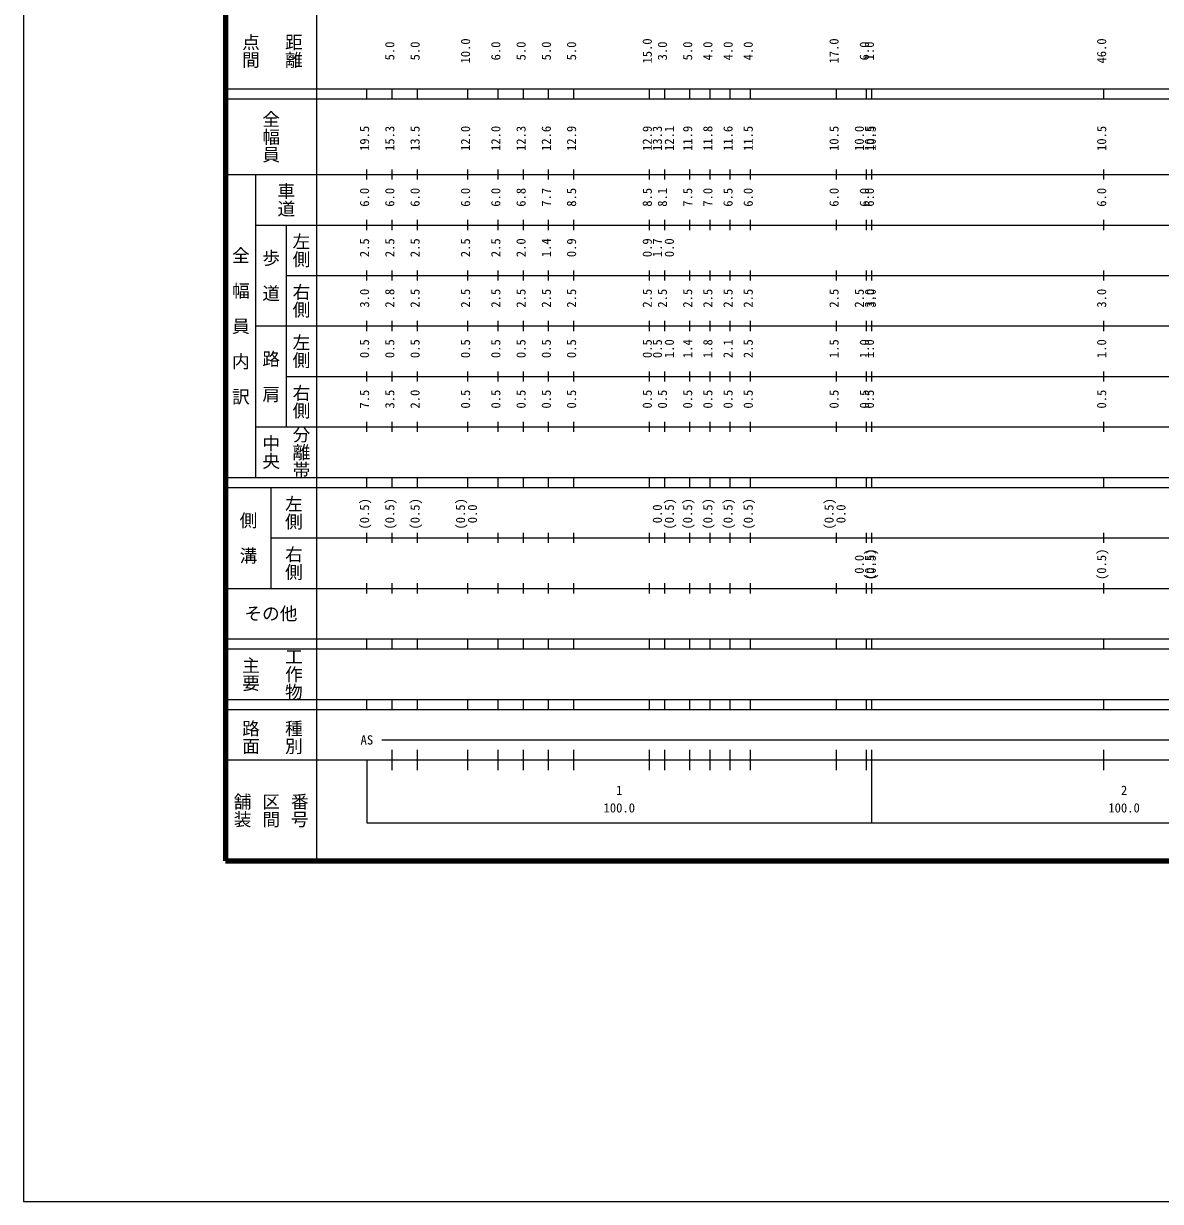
# Model space of a CAD drawing. Units: millimetres on the paper, enlarged 1000 times. Extents: x 0 to 700000, y -47500 to 447500.
# Drawn here: x 0 to 225198, y -47500 to 185930 of the extents above; entities that cross this region are included whole.
import ezdxf
from ezdxf.enums import TextEntityAlignment as Align

# ---------------------------------------------------------------- set-up
doc = ezdxf.new("R2010")
doc.units = ezdxf.units.MM
doc.header["$LTSCALE"] = 1000
doc.layers.add('作業レイヤ1', color=7, linetype='Continuous', lineweight=13)
doc.layers.add('作業ﾚｲﾔ1', color=7, linetype='Continuous', lineweight=25)
doc.styles.add('@ＭＳ ゴシック', font='')
doc.styles.add('ＭＳ ゴシック', font='')
doc.styles.get('@ＭＳ ゴシック').set_extended_font_data('@MS Gothic')
doc.styles.get('ＭＳ ゴシック').set_extended_font_data('MS Gothic')

msp = doc.modelspace()

# ---------------------------------------------------------------- linework, layer by layer
at = {"layer": '作業レイヤ1'}
msp.add_lwpolyline([(0, -47500), (700000, -47500), (700000, 447500), (0, 447500)], close=True, dxfattribs=at)
at = {"layer": '作業ﾚｲﾔ1', "lineweight": 140}
for p, q in [((40000, 380000), (40000, 20000)), ((40000, 20000), (680000, 20000))]:
    msp.add_line(p, q, dxfattribs=at)
at = {"layer": '作業ﾚｲﾔ1'}
for p, q in [((58000, 370000), (58000, 20000)), ((40000, 173000), (579000, 173000)), ((68000, 171000), (68000, 173000)), ((73000, 171000), (73000, 173000)), ((78000, 171000), (78000, 173000)), ((88000, 171000), (88000, 173000)), ((94000, 171000), (94000, 173000)), ((99000, 171000), (99000, 173000)), ((104000, 171000), (104000, 173000)), ((109000, 171000), (109000, 173000)), ((124000, 171000), (124000, 173000)), ((127000, 171000), (127000, 173000)), ((132000, 171000), (132000, 173000)), ((136000, 171000), (136000, 173000)), ((140000, 171000), (140000, 173000)), ((144000, 171000), (144000, 173000)), ((161000, 171000), (161000, 173000)), ((167000, 171000), (167000, 173000)), ((168000, 171000), (168000, 173000)), ((214000, 171000), (214000, 173000)), ((40000, 171000), (579000, 171000)), ((68000, 155000), (68000, 157000)), ((73000, 155000), (73000, 157000)), ((78000, 155000), (78000, 157000)), ((88000, 155000), (88000, 157000)), ((94000, 155000), (94000, 157000)), ((99000, 155000), (99000, 157000)), ((104000, 155000), (104000, 157000)), ((109000, 155000), (109000, 157000)), ((124000, 155000), (124000, 157000)), ((127000, 155000), (127000, 157000)), ((132000, 155000), (132000, 157000)), ((136000, 155000), (136000, 157000)), ((140000, 155000), (140000, 157000)), ((144000, 155000), (144000, 157000)), ((161000, 155000), (161000, 157000)), ((167000, 155000), (167000, 157000)), ((168000, 155000), (168000, 157000)), ((214000, 155000), (214000, 157000)), ((40000, 156000), (579000, 156000)), ((46000, 96000), (46000, 156000)), ((46000, 146000), (579000, 146000)), ((52000, 146000), (52000, 106000)), ((68000, 145000), (68000, 147000)), ((73000, 145000), (73000, 147000)), ((78000, 145000), (78000, 147000)), ((88000, 145000), (88000, 147000)), ((94000, 145000), (94000, 147000)), ((99000, 145000), (99000, 147000)), ((104000, 145000), (104000, 147000)), ((109000, 145000), (109000, 147000)), ((124000, 145000), (124000, 147000)), ((127000, 145000), (127000, 147000)), ((132000, 145000), (132000, 147000)), ((136000, 145000), (136000, 147000)), ((140000, 145000), (140000, 147000)), ((144000, 145000), (144000, 147000)), ((161000, 145000), (161000, 147000)), ((167000, 145000), (167000, 147000)), ((168000, 145000), (168000, 147000)), ((214000, 145000), (214000, 147000)), ((52000, 136000), (579000, 136000)), ((68000, 135000), (68000, 137000)), ((73000, 135000), (73000, 137000)), ((78000, 135000), (78000, 137000)), ((88000, 135000), (88000, 137000)), ((94000, 135000), (94000, 137000)), ((99000, 135000), (99000, 137000)), ((104000, 135000), (104000, 137000)), ((109000, 135000), (109000, 137000)), ((124000, 135000), (124000, 137000)), ((127000, 135000), (127000, 137000)), ((132000, 135000), (132000, 137000)), ((136000, 135000), (136000, 137000)), ((140000, 135000), (140000, 137000)), ((144000, 135000), (144000, 137000)), ((161000, 135000), (161000, 137000)), ((167000, 135000), (167000, 137000)), ((168000, 135000), (168000, 137000)), ((214000, 135000), (214000, 137000)), ((68000, 125000), (68000, 127000)), ((73000, 125000), (73000, 127000)), ((78000, 125000), (78000, 127000)), ((88000, 125000), (88000, 127000)), ((94000, 125000), (94000, 127000)), ((99000, 125000), (99000, 127000)), ((104000, 125000), (104000, 127000)), ((109000, 125000), (109000, 127000)), ((124000, 125000), (124000, 127000)), ((127000, 125000), (127000, 127000)), ((132000, 125000), (132000, 127000)), ((136000, 125000), (136000, 127000)), ((140000, 125000), (140000, 127000)), ((144000, 125000), (144000, 127000)), ((161000, 125000), (161000, 127000)), ((167000, 125000), (167000, 127000)), ((168000, 125000), (168000, 127000)), ((214000, 125000), (214000, 127000)), ((46000, 126000), (579000, 126000)), ((68000, 115000), (68000, 117000)), ((73000, 115000), (73000, 117000)), ((78000, 115000), (78000, 117000)), ((88000, 115000), (88000, 117000)), ((94000, 115000), (94000, 117000)), ((99000, 115000), (99000, 117000)), ((104000, 115000), (104000, 117000)), ((109000, 115000), (109000, 117000)), ((124000, 115000), (124000, 117000)), ((127000, 115000), (127000, 117000)), ((132000, 115000), (132000, 117000)), ((136000, 115000), (136000, 117000)), ((140000, 115000), (140000, 117000)), ((144000, 115000), (144000, 117000)), ((161000, 115000), (161000, 117000)), ((167000, 115000), (167000, 117000)), ((168000, 115000), (168000, 117000)), ((214000, 115000), (214000, 117000)), ((52000, 116000), (579000, 116000)), ((46000, 106000), (579000, 106000)), ((68000, 105000), (68000, 107000)), ((73000, 105000), (73000, 107000)), ((78000, 105000), (78000, 107000)), ((88000, 105000), (88000, 107000)), ((94000, 105000), (94000, 107000)), ((99000, 105000), (99000, 107000)), ((104000, 105000), (104000, 107000)), ((109000, 105000), (109000, 107000)), ((124000, 105000), (124000, 107000)), ((127000, 105000), (127000, 107000)), ((132000, 105000), (132000, 107000)), ((136000, 105000), (136000, 107000)), ((140000, 105000), (140000, 107000)), ((144000, 105000), (144000, 107000)), ((161000, 105000), (161000, 107000)), ((167000, 105000), (167000, 107000)), ((168000, 105000), (168000, 107000)), ((214000, 105000), (214000, 107000)), ((40000, 96000), (579000, 96000)), ((68000, 94000), (68000, 96000)), ((73000, 94000), (73000, 96000)), ((78000, 94000), (78000, 96000)), ((88000, 94000), (88000, 96000)), ((94000, 94000), (94000, 96000)), ((99000, 94000), (99000, 96000)), ((104000, 94000), (104000, 96000)), ((109000, 94000), (109000, 96000)), ((124000, 94000), (124000, 96000)), ((127000, 94000), (127000, 96000)), ((132000, 94000), (132000, 96000)), ((136000, 94000), (136000, 96000)), ((140000, 94000), (140000, 96000)), ((144000, 94000), (144000, 96000)), ((161000, 94000), (161000, 96000)), ((167000, 94000), (167000, 96000)), ((168000, 94000), (168000, 96000)), ((214000, 94000), (214000, 96000)), ((40000, 94000), (579000, 94000)), ((49000, 94000), (49000, 74000)), ((68000, 83000), (68000, 85000)), ((73000, 83000), (73000, 85000)), ((78000, 83000), (78000, 85000)), ((88000, 83000), (88000, 85000)), ((94000, 83000), (94000, 85000)), ((99000, 83000), (99000, 85000)), ((104000, 83000), (104000, 85000)), ((109000, 83000), (109000, 85000)), ((124000, 83000), (124000, 85000)), ((127000, 83000), (127000, 85000)), ((132000, 83000), (132000, 85000)), ((136000, 83000), (136000, 85000)), ((140000, 83000), (140000, 85000)), ((144000, 83000), (144000, 85000)), ((161000, 83000), (161000, 85000)), ((167000, 83000), (167000, 85000)), ((168000, 83000), (168000, 85000)), ((214000, 83000), (214000, 85000)), ((49000, 84000), (579000, 84000)), ((68000, 73000), (68000, 75000)), ((73000, 73000), (73000, 75000)), ((78000, 73000), (78000, 75000)), ((88000, 73000), (88000, 75000)), ((94000, 73000), (94000, 75000)), ((99000, 73000), (99000, 75000)), ((104000, 73000), (104000, 75000)), ((109000, 73000), (109000, 75000)), ((124000, 73000), (124000, 75000)), ((127000, 73000), (127000, 75000)), ((132000, 73000), (132000, 75000)), ((136000, 73000), (136000, 75000)), ((140000, 73000), (140000, 75000)), ((144000, 73000), (144000, 75000)), ((161000, 73000), (161000, 75000)), ((167000, 73000), (167000, 75000)), ((168000, 73000), (168000, 75000)), ((214000, 73000), (214000, 75000)), ((40000, 74000), (579000, 74000)), ((40000, 64000), (579000, 64000)), ((68000, 62000), (68000, 64000)), ((73000, 62000), (73000, 64000)), ((78000, 62000), (78000, 64000)), ((88000, 62000), (88000, 64000)), ((94000, 62000), (94000, 64000)), ((99000, 62000), (99000, 64000)), ((104000, 62000), (104000, 64000)), ((109000, 62000), (109000, 64000)), ((124000, 62000), (124000, 64000)), ((127000, 62000), (127000, 64000)), ((132000, 62000), (132000, 64000)), ((136000, 62000), (136000, 64000)), ((140000, 62000), (140000, 64000)), ((144000, 62000), (144000, 64000)), ((161000, 62000), (161000, 64000)), ((167000, 62000), (167000, 64000)), ((168000, 62000), (168000, 64000)), ((214000, 62000), (214000, 64000)), ((40000, 62000), (579000, 62000)), ((40000, 52000), (579000, 52000)), ((68000, 50000), (68000, 52000)), ((73000, 50000), (73000, 52000)), ((78000, 50000), (78000, 52000)), ((88000, 50000), (88000, 52000)), ((94000, 50000), (94000, 52000)), ((99000, 50000), (99000, 52000)), ((104000, 50000), (104000, 52000)), ((109000, 50000), (109000, 52000)), ((124000, 50000), (124000, 52000)), ((127000, 50000), (127000, 52000)), ((132000, 50000), (132000, 52000)), ((136000, 50000), (136000, 52000)), ((140000, 50000), (140000, 52000)), ((144000, 50000), (144000, 52000)), ((161000, 50000), (161000, 52000)), ((167000, 50000), (167000, 52000)), ((168000, 50000), (168000, 52000)), ((214000, 50000), (214000, 52000)), ((40000, 50000), (579000, 50000)), ((71000, 44000), (364000, 44000)), ((40000, 40000), (579000, 40000)), ((68000, 40000), (68000, 27500)), ((73000, 38000), (73000, 42000)), ((78000, 38000), (78000, 42000)), ((88000, 38000), (88000, 42000)), ((94000, 38000), (94000, 42000)), ((99000, 38000), (99000, 42000)), ((104000, 38000), (104000, 42000)), ((109000, 38000), (109000, 42000)), ((124000, 38000), (124000, 42000)), ((127000, 38000), (127000, 42000)), ((132000, 38000), (132000, 42000)), ((136000, 38000), (136000, 42000)), ((140000, 38000), (140000, 42000)), ((144000, 38000), (144000, 42000)), ((161000, 38000), (161000, 42000)), ((167000, 38000), (167000, 42000)), ((168000, 27500), (168000, 42000)), ((214000, 38000), (214000, 42000)), ((68000, 27500), (579000, 27500))]:
    msp.add_line(p, q, dxfattribs=at)

# ---------------------------------------------------------------- texts
at = {"layer": '作業ﾚｲﾔ1', "style": '@ＭＳ ゴシック'}
for s, p in [('点間', (45000, 180500)), ('距離', (53500, 180500)), ('全幅員', (49000, 163500)), ('車道', (52000, 151000)), ('左側', (55000, 141000)), ('全\u3000幅\u3000員\u3000内\u3000訳', (43000, 126000)), ('歩\u3000道', (49000, 136000)), ('右側', (55000, 131000)), ('左側', (55000, 121000)), ('路\u3000肩', (49000, 116000)), ('右側', (55000, 111000)), ('分離帯', (55000, 101000)), ('中央', (49000, 101000)), ('左側', (53500, 89000)), ('側\u3000溝', (44500, 84000)), ('右側', (53500, 79000)), ('工作物', (53500, 57000)), ('主要', (45000, 57000)), ('路面', (45000, 44500)), ('種別', (53500, 44500)), ('舗装', (43333, 30000)), ('区間', (49000, 30000)), ('番号', (54667, 30000))]:
    msp.add_text(s, height=2566, rotation=270, dxfattribs=at).set_placement(p, align=Align.MIDDLE_CENTER)
at = {"layer": '作業ﾚｲﾔ1', "style": 'ＭＳ ゴシック'}
for s, p in [('5.0', (74000, 180500)), ('5.0', (79000, 180500)), ('10.0', (89000, 180500)), ('6.0', (95000, 180500)), ('5.0', (100000, 180500)), ('5.0', (105000, 180500)), ('5.0', (110000, 180500)), ('15.0', (125000, 180500)), ('3.0', (128000, 180500)), ('5.0', (133000, 180500)), ('4.0', (137000, 180500)), ('4.0', (141000, 180500)), ('4.0', (145000, 180500)), ('17.0', (162000, 180500)), ('6.0', (168000, 180500)), ('1.0', (169000, 180500)), ('46.0', (215000, 180500)), ('19.5', (69000, 163174)), ('15.3', (74000, 163174)), ('13.5', (79000, 163174)), ('12.0', (89000, 163174)), ('12.0', (95000, 163174)), ('12.3', (100000, 163174)), ('12.6', (105000, 163174)), ('12.9', (110000, 163174)), ('12.9', (125000, 163174)), ('13.3', (127000, 163174)), ('12.1', (129370, 163174)), ('11.9', (133000, 163174)), ('11.8', (137000, 163174)), ('11.6', (141000, 163174)), ('11.5', (145000, 163174)), ('10.5', (162000, 163174)), ('10.0', (167000, 163174)), ('10.5', (169000, 163174)), ('10.5', (169370, 163174)), ('10.5', (215000, 163174)), ('6.0', (69000, 151500)), ('6.0', (74000, 151500)), ('6.0', (79000, 151500)), ('6.0', (89000, 151500)), ('6.0', (95000, 151500)), ('6.8', (100000, 151500)), ('7.7', (105000, 151500)), ('8.5', (110000, 151500)), ('8.5', (125000, 151500)), ('8.1', (128000, 151500)), ('7.5', (133000, 151500)), ('7.0', (137000, 151500)), ('6.5', (141000, 151500)), ('6.0', (145000, 151500)), ('6.0', (162000, 151500)), ('6.0', (168000, 151500)), ('6.0', (169000, 151500)), ('6.0', (215000, 151500)), ('2.5', (69000, 141500)), ('2.5', (74000, 141500)), ('2.5', (79000, 141500)), ('2.5', (89000, 141500)), ('2.5', (95000, 141500)), ('2.0', (100000, 141500)), ('1.4', (105000, 141500)), ('0.9', (110000, 141500)), ('0.9', (125000, 141500)), ('1.7', (127000, 141500)), ('0.0', (129370, 141500)), ('3.0', (69000, 131500)), ('2.8', (74000, 131500)), ('2.5', (79000, 131500)), ('2.5', (89000, 131500)), ('2.5', (95000, 131500)), ('2.5', (100000, 131500)), ('2.5', (105000, 131500)), ('2.5', (110000, 131500)), ('2.5', (125000, 131500)), ('2.5', (128000, 131500)), ('2.5', (133000, 131500)), ('2.5', (137000, 131500)), ('2.5', (141000, 131500)), ('2.5', (145000, 131500)), ('2.5', (162000, 131500)), ('2.5', (167000, 131500)), ('3.0', (169000, 131500)), ('3.0', (169370, 131500)), ('3.0', (215000, 131500)), ('0.5', (69000, 121500)), ('0.5', (74000, 121500)), ('0.5', (79000, 121500)), ('0.5', (89000, 121500)), ('0.5', (95000, 121500)), ('0.5', (100000, 121500)), ('0.5', (105000, 121500)), ('0.5', (110000, 121500)), ('0.5', (125000, 121500)), ('0.5', (127000, 121500)), ('1.0', (129370, 121500)), ('1.4', (133000, 121500)), ('1.8', (137000, 121500)), ('2.1', (141000, 121500)), ('2.5', (145000, 121500)), ('1.5', (162000, 121500)), ('1.0', (168000, 121500)), ('1.0', (169000, 121500)), ('1.0', (215000, 121500)), ('7.5', (69000, 111500)), ('3.5', (74000, 111500)), ('2.0', (79000, 111500)), ('0.5', (89000, 111500)), ('0.5', (95000, 111500)), ('0.5', (100000, 111500)), ('0.5', (105000, 111500)), ('0.5', (110000, 111500)), ('0.5', (125000, 111500)), ('0.5', (128000, 111500)), ('0.5', (133000, 111500)), ('0.5', (137000, 111500)), ('0.5', (141000, 111500)), ('0.5', (145000, 111500)), ('0.5', (162000, 111500)), ('0.5', (168000, 111500)), ('0.5', (169000, 111500)), ('0.5', (215000, 111500)), ('(0.5)', (69000, 88764)), ('(0.5)', (74000, 88764)), ('(0.5)', (79000, 88764)), ('(0.5)', (88000, 88764)), ('(0.5)', (129370, 88764)), ('(0.5)', (133000, 88764)), ('(0.5)', (137000, 88764)), ('(0.5)', (141000, 88764)), ('(0.5)', (145000, 88764)), ('(0.5)', (161000, 88764)), ('0.0', (90370, 88764)), ('0.0', (127000, 88764)), ('0.0', (163370, 88764)), ('0.0', (167000, 78764)), ('(0.5)', (169000, 78764)), ('(0.5)', (169370, 78764)), ('(0.5)', (215000, 78764))]:
    msp.add_text(s, height=1833, rotation=90, dxfattribs=at).set_placement(p, align=Align.BOTTOM_CENTER)
msp.add_text('その他', height=2566, dxfattribs=at).set_placement((49000, 69000), align=Align.MIDDLE_CENTER)
for s, p in [('AS', (68000, 42500)), ('1', (118000, 32523)), ('2', (218000, 32523)), ('100.0', (118000, 29033)), ('100.0', (218000, 29033))]:
    msp.add_text(s, height=1833, dxfattribs=at).set_placement(p, align=Align.BOTTOM_CENTER)

doc.saveas('drawing.dxf')
